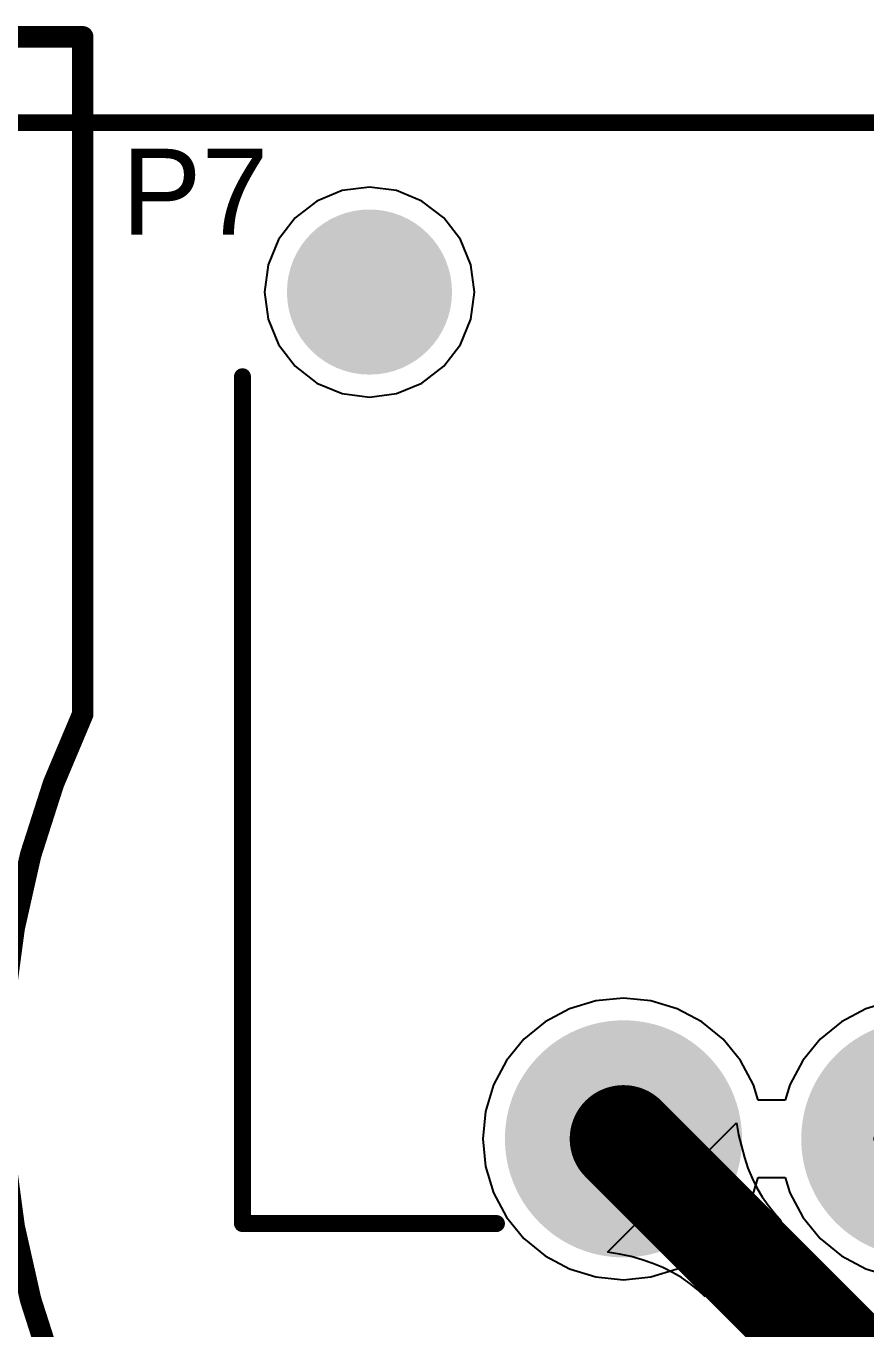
# Model space of a CAD drawing. Header units: inches. Extents: x -0.01 to 3.94, y -0.06 to 4.68.
# Drawn here: x 2.134 to 2.524, y 4.065 to 4.671 of the extents above; entities that cross this region are included whole.
import ezdxf

# ---------------------------------------------------------------- set-up
doc = ezdxf.new("R2010")
doc.units = ezdxf.units.IN
doc.header["$MEASUREMENT"] = 0
for name, color, linetype in [('Board outline', 6, 'Continuous'), ('Bottom Layer', 5, 'Continuous'), ('Bottom Solder', 6, 'Continuous'), ('Int1 -GND)', 16, 'Continuous'), ('Int2 -PWR)', 76, 'Continuous'), ('Multi-Layer', 9, 'Continuous'), ('Pad Holes', 156, 'Continuous'), ('Top Courtyard', 56, 'Continuous'), ('Top Layer', 1, 'Continuous'), ('Top Overlay', 2, 'Continuous'), ('Top Solder', 216, 'Continuous')]:
    doc.layers.add(name, color=color, linetype=linetype)
doc.styles.add('Arial', font='', dxfattribs={"height": 0.2})
doc.styles.get('Arial').set_extended_font_data('Arial')

# ---------------------------------------------------------------- blocks, each defined once
blk = doc.blocks.new('B3F23392_877C_4EEC_B1AF_B260E8D92153_550')
at = {"layer": 'Bottom Layer'}
h = blk.add_hatch(color=5, dxfattribs=at)
edge = h.paths.add_edge_path()
edge.add_arc((-0.2559, 0.3937), 0.03642, 0, 360)
h = blk.add_hatch(color=5, dxfattribs=at)
edge = h.paths.add_edge_path()
edge.add_arc((0.25591, 0.3937), 0.03642, 0, 360)
h = blk.add_hatch(color=5, dxfattribs=at)
edge = h.paths.add_edge_path()
edge.add_arc((-0.13779, 0), 0.05315, 0, 360)
h = blk.add_hatch(color=5, dxfattribs=at)
edge = h.paths.add_edge_path()
edge.add_arc((0, 0), 0.05315, 0, 360)
h = blk.add_hatch(color=5, dxfattribs=at)
edge = h.paths.add_edge_path()
edge.add_arc((0.1378, 0), 0.05315, 0, 360)
at = {"layer": 'Bottom Solder'}
h = blk.add_hatch(color=6, dxfattribs=at)
edge = h.paths.add_edge_path()
edge.add_arc((-0.2559, 0.3937), 0.03839, 0, 360)
h = blk.add_hatch(color=6, dxfattribs=at)
edge = h.paths.add_edge_path()
edge.add_arc((0.25591, 0.3937), 0.03839, 0, 360)
h = blk.add_hatch(color=6, dxfattribs=at)
edge = h.paths.add_edge_path()
edge.add_arc((-0.13779, 0), 0.05512, 0, 360)
h = blk.add_hatch(color=6, dxfattribs=at)
edge = h.paths.add_edge_path()
edge.add_arc((0, 0), 0.05512, 0, 360)
h = blk.add_hatch(color=6, dxfattribs=at)
edge = h.paths.add_edge_path()
edge.add_arc((0.1378, 0), 0.05512, 0, 360)
at = {"layer": 'Int1 -GND)'}
h = blk.add_hatch(color=7, dxfattribs=at)
edge = h.paths.add_edge_path()
edge.add_arc((-0.2559, 0.3937), 0.03642, 0, 360)
h = blk.add_hatch(color=7, dxfattribs=at)
edge = h.paths.add_edge_path()
edge.add_arc((0.25591, 0.3937), 0.03642, 0, 360)
h = blk.add_hatch(color=7, dxfattribs=at)
edge = h.paths.add_edge_path()
edge.add_arc((-0.13779, 0), 0.05315, 0, 360)
h = blk.add_hatch(color=7, dxfattribs=at)
edge = h.paths.add_edge_path()
edge.add_arc((0, 0), 0.05315, 0, 360)
h = blk.add_hatch(color=7, dxfattribs=at)
edge = h.paths.add_edge_path()
edge.add_arc((0.1378, 0), 0.05315, 0, 360)
at = {"layer": 'Int2 -PWR)'}
h = blk.add_hatch(color=7, dxfattribs=at)
edge = h.paths.add_edge_path()
edge.add_arc((-0.2559, 0.3937), 0.03642, 0, 360)
h = blk.add_hatch(color=7, dxfattribs=at)
edge = h.paths.add_edge_path()
edge.add_arc((0.25591, 0.3937), 0.03642, 0, 360)
h = blk.add_hatch(color=7, dxfattribs=at)
edge = h.paths.add_edge_path()
edge.add_arc((-0.13779, 0), 0.05315, 0, 360)
h = blk.add_hatch(color=7, dxfattribs=at)
edge = h.paths.add_edge_path()
edge.add_arc((0, 0), 0.05315, 0, 360)
h = blk.add_hatch(color=7, dxfattribs=at)
edge = h.paths.add_edge_path()
edge.add_arc((0.1378, 0), 0.05315, 0, 360)
at = {"layer": 'Multi-Layer'}
h = blk.add_hatch(color=9, dxfattribs=at)
edge = h.paths.add_edge_path()
edge.add_arc((-0.2559, 0.3937), 0.03642, 0, 360)
h = blk.add_hatch(color=9, dxfattribs=at)
edge = h.paths.add_edge_path()
edge.add_arc((0.25591, 0.3937), 0.03642, 0, 360)
h = blk.add_hatch(color=9, dxfattribs=at)
edge = h.paths.add_edge_path()
edge.add_arc((-0.13779, 0), 0.05315, 0, 360)
h = blk.add_hatch(color=9, dxfattribs=at)
edge = h.paths.add_edge_path()
edge.add_arc((0, 0), 0.05315, 0, 360)
h = blk.add_hatch(color=9, dxfattribs=at)
edge = h.paths.add_edge_path()
edge.add_arc((0.1378, 0), 0.05315, 0, 360)
at = {"layer": 'Pad Holes'}
h = blk.add_hatch(color=7, dxfattribs=at)
edge = h.paths.add_edge_path()
edge.add_arc((-0.2559, 0.3937), 0.01969, 0, 360)
h = blk.add_hatch(color=7, dxfattribs=at)
edge = h.paths.add_edge_path()
edge.add_arc((0.25591, 0.3937), 0.01969, 0, 360)
h = blk.add_hatch(color=7, dxfattribs=at)
edge = h.paths.add_edge_path()
edge.add_arc((-0.13779, 0), 0.03346, 0, 360)
h = blk.add_hatch(color=7, dxfattribs=at)
edge = h.paths.add_edge_path()
edge.add_arc((0, 0), 0.03346, 0, 360)
h = blk.add_hatch(color=7, dxfattribs=at)
edge = h.paths.add_edge_path()
edge.add_arc((0.1378, 0), 0.03346, 0, 360)
at = {"layer": 'Top Layer'}
h = blk.add_hatch(color=1, dxfattribs=at)
edge = h.paths.add_edge_path()
edge.add_arc((-0.2559, 0.3937), 0.03642, 0, 360)
h = blk.add_hatch(color=1, dxfattribs=at)
edge = h.paths.add_edge_path()
edge.add_arc((0.25591, 0.3937), 0.03642, 0, 360)
h = blk.add_hatch(color=1, dxfattribs=at)
edge = h.paths.add_edge_path()
edge.add_arc((-0.13779, 0), 0.05315, 0, 360)
h = blk.add_hatch(color=1, dxfattribs=at)
edge = h.paths.add_edge_path()
edge.add_arc((0, 0), 0.05315, 0, 360)
h = blk.add_hatch(color=1, dxfattribs=at)
edge = h.paths.add_edge_path()
edge.add_arc((0.1378, 0), 0.05315, 0, 360)
at = {"layer": 'Top Solder'}
h = blk.add_hatch(color=216, dxfattribs=at)
edge = h.paths.add_edge_path()
edge.add_arc((-0.2559, 0.3937), 0.03839, 0, 360)
h = blk.add_hatch(color=216, dxfattribs=at)
edge = h.paths.add_edge_path()
edge.add_arc((0.25591, 0.3937), 0.03839, 0, 360)
h = blk.add_hatch(color=216, dxfattribs=at)
edge = h.paths.add_edge_path()
edge.add_arc((-0.13779, 0), 0.05512, 0, 360)
h = blk.add_hatch(color=216, dxfattribs=at)
edge = h.paths.add_edge_path()
edge.add_arc((0, 0), 0.05512, 0, 360)
h = blk.add_hatch(color=216, dxfattribs=at)
edge = h.paths.add_edge_path()
edge.add_arc((0.1378, 0), 0.05512, 0, 360)
at = {"layer": 'Top Courtyard'}
for points in [[(0, -0.01968, 0.00394, 0.00394, 0), (0, 0.01969, 0.00394, 0.00394, 0)], [(-0.01968, 0, 0.00394, 0.00394, 0), (0.01969, 0, 0.00394, 0.00394, 0)]]:
    blk.add_lwpolyline(points, format="xyseb", dxfattribs=at)
for points in [[(-0.00098, 0.01969, 0.00197, 0.00197, 1), (0.00098, 0.01969, 0.00197, 0.00197, 1)], [(-0.02067, 0, 0.00197, 0.00197, 1), (-0.0187, 0, 0.00197, 0.00197, 1)], [(0.0187, 0, 0.00197, 0.00197, 1), (0.02067, 0, 0.00197, 0.00197, 1)], [(-0.00098, -0.01968, 0.00197, 0.00197, 1), (0.00098, -0.01968, 0.00197, 0.00197, 1)]]:
    blk.add_lwpolyline(points, format="xyseb", close=True, dxfattribs=at)
at = {"layer": 'Top Overlay'}
for points in [[(-0.31496, -0.03937, 0.00787, 0.00787, 0), (-0.31496, 0.35433, 0.00787, 0.00787, 0)], [(0.31496, -0.03937, 0.00787, 0.00787, 0), (0.31496, 0.35433, 0.00787, 0.00787, 0)], [(-0.31496, -0.03937, 0.00787, 0.00787, 0), (-0.19685, -0.03937, 0.00787, 0.00787, 0)], [(0.19685, -0.03937, 0.00787, 0.00787, 0), (0.31496, -0.03937, 0.00787, 0.00787, 0)]]:
    blk.add_lwpolyline(points, format="xyseb", dxfattribs=at)
for points in [[(-0.31693, 0.35433, 0.00394, 0.00394, 1), (-0.31299, 0.35433, 0.00394, 0.00394, 1)], [(0.31299, 0.35433, 0.00394, 0.00394, 1), (0.31693, 0.35433, 0.00394, 0.00394, 1)], [(-0.31693, -0.03937, 0.00394, 0.00394, 1), (-0.31299, -0.03937, 0.00394, 0.00394, 1)], [(-0.31693, -0.03937, 0.00394, 0.00394, 1), (-0.31299, -0.03937, 0.00394, 0.00394, 1)], [(-0.19882, -0.03937, 0.00394, 0.00394, 1), (-0.19488, -0.03937, 0.00394, 0.00394, 1)], [(0.19488, -0.03937, 0.00394, 0.00394, 1), (0.19882, -0.03937, 0.00394, 0.00394, 1)], [(0.31299, -0.03937, 0.00394, 0.00394, 1), (0.31693, -0.03937, 0.00394, 0.00394, 1)], [(0.31299, -0.03937, 0.00394, 0.00394, 1), (0.31693, -0.03937, 0.00394, 0.00394, 1)]]:
    blk.add_lwpolyline(points, format="xyseb", close=True, dxfattribs=at)
blk = doc.blocks.new('9044FB30_693E_4780_9B0B_95C5421D70E8_551')
at = {"layer": 'Top Overlay'}
for points in [[(-0.32675, 0.23575, 0.01, 0.01, 0), (0.32679, 0.23575, 0.01, 0.01, 0)], [(0.32679, -0.07921, 0.01, 0.01, 0), (0.32679, 0.23575, 0.01, 0.01, 0)], [(0.32679, -0.41682, 0.01, 0.01, -0.225259), (0.32679, -0.07921, 0.01, 0.01, 0)]]:
    blk.add_lwpolyline(points, format="xyseb", dxfattribs=at)
for points in [[(0.32429, 0.23575, 0.005, 0.005, 1), (0.32929, 0.23575, 0.005, 0.005, 1)], [(0.32429, 0.23575, 0.005, 0.005, 1), (0.32929, 0.23575, 0.005, 0.005, 1)], [(0.32429, -0.07921, 0.005, 0.005, 1), (0.32929, -0.07921, 0.005, 0.005, 1)], [(0.32429, -0.07921, 0.005, 0.005, 1), (0.32929, -0.07921, 0.005, 0.005, 1)]]:
    blk.add_lwpolyline(points, format="xyseb", close=True, dxfattribs=at)

msp = doc.modelspace()

# ---------------------------------------------------------------- linework, layer by layer
at = {"layer": 'Board outline'}
msp.add_lwpolyline([(0, 4.62598, 0.00787, 0.00787, 0), (3.93701, 4.62598, 0.00787, 0.00787, 0)], format="xyseb", dxfattribs=at)
at = {"layer": 'Int1 -GND)'}
for p, q in [((0, 4.62598), (3.93701, 4.62598)), ((2.28067, 4.59442), (2.26889, 4.58954)), ((2.29331, 4.59608), (2.28067, 4.59442)), ((2.30595, 4.59442), (2.29331, 4.59608)), ((2.31772, 4.58954), (2.30595, 4.59442)), ((2.26889, 4.58954), (2.25878, 4.58178)), ((2.32784, 4.58178), (2.31772, 4.58954)), ((2.25878, 4.58178), (2.25101, 4.57166)), ((2.3356, 4.57166), (2.32784, 4.58178)), ((2.25101, 4.57166), (2.24614, 4.55988)), ((2.34048, 4.55988), (2.3356, 4.57166)), ((2.24614, 4.55988), (2.24447, 4.54724)), ((2.34214, 4.54724), (2.34048, 4.55988)), ((2.24447, 4.54724), (2.24614, 4.5346)), ((2.34048, 4.5346), (2.34214, 4.54724)), ((2.24614, 4.5346), (2.25101, 4.52283)), ((2.3356, 4.52283), (2.34048, 4.5346)), ((2.25101, 4.52283), (2.25878, 4.51271)), ((2.32784, 4.51271), (2.3356, 4.52283)), ((2.25878, 4.51271), (2.26889, 4.50495)), ((2.31772, 4.50495), (2.32784, 4.51271)), ((2.26889, 4.50495), (2.28067, 4.50007)), ((2.30595, 4.50007), (2.31772, 4.50495)), ((2.28067, 4.50007), (2.29331, 4.49841)), ((2.29331, 4.49841), (2.30595, 4.50007)), ((2.39865, 4.21775), (2.38636, 4.21402)), ((2.41142, 4.21901), (2.39865, 4.21775)), ((2.42419, 4.21775), (2.41142, 4.21901)), ((2.43647, 4.21402), (2.42419, 4.21775)), ((2.53644, 4.21775), (2.52416, 4.21402)), ((2.38636, 4.21402), (2.37505, 4.20797)), ((2.44779, 4.20797), (2.43647, 4.21402)), ((2.52416, 4.21402), (2.51284, 4.20797)), ((2.37505, 4.20797), (2.36513, 4.19983)), ((2.45771, 4.19983), (2.44779, 4.20797)), ((2.51284, 4.20797), (2.50292, 4.19983)), ((2.36513, 4.19983), (2.35699, 4.18991)), ((2.46585, 4.18991), (2.45771, 4.19983)), ((2.50292, 4.19983), (2.49478, 4.18991)), ((2.35699, 4.18991), (2.35094, 4.17859)), ((2.4719, 4.17859), (2.46585, 4.18991)), ((2.49478, 4.18991), (2.48873, 4.17859)), ((2.35094, 4.17859), (2.34721, 4.16631)), ((2.47404, 4.17152), (2.4719, 4.17859)), ((2.48873, 4.17859), (2.48658, 4.17152)), ((2.48658, 4.17152), (2.47404, 4.17152)), ((2.34721, 4.16631), (2.34595, 4.15354)), ((2.34595, 4.15354), (2.34721, 4.14077)), ((2.34721, 4.14077), (2.35094, 4.12849)), ((2.4719, 4.12849), (2.47404, 4.13556)), ((2.47404, 4.13556), (2.48658, 4.13556)), ((2.48658, 4.13556), (2.48873, 4.12849)), ((2.35094, 4.12849), (2.35699, 4.11717)), ((2.46585, 4.11717), (2.4719, 4.12849)), ((2.48873, 4.12849), (2.49478, 4.11717)), ((2.35699, 4.11717), (2.36513, 4.10725)), ((2.45771, 4.10725), (2.46585, 4.11717)), ((2.49478, 4.11717), (2.50292, 4.10725)), ((2.36513, 4.10725), (2.37505, 4.09911)), ((2.44779, 4.09911), (2.45771, 4.10725)), ((2.50292, 4.10725), (2.51284, 4.09911)), ((2.37505, 4.09911), (2.38636, 4.09306)), ((2.43647, 4.09306), (2.44779, 4.09911)), ((2.51284, 4.09911), (2.52416, 4.09306)), ((2.38636, 4.09306), (2.39865, 4.08934)), ((2.39865, 4.08934), (2.41142, 4.08808)), ((2.41142, 4.08808), (2.42419, 4.08934)), ((2.42419, 4.08934), (2.43647, 4.09306)), ((2.52416, 4.09306), (2.53644, 4.08934))]:
    msp.add_line(p, q, dxfattribs=at)
at = {"layer": 'Int2 -PWR)'}
for p, q in [((0, 4.62598), (3.93701, 4.62598)), ((2.28067, 4.59442), (2.26889, 4.58954)), ((2.29331, 4.59608), (2.28067, 4.59442)), ((2.30595, 4.59442), (2.29331, 4.59608)), ((2.31772, 4.58954), (2.30595, 4.59442)), ((2.26889, 4.58954), (2.25878, 4.58178)), ((2.32784, 4.58178), (2.31772, 4.58954)), ((2.25878, 4.58178), (2.25101, 4.57166)), ((2.3356, 4.57166), (2.32784, 4.58178)), ((2.25101, 4.57166), (2.24614, 4.55988)), ((2.34048, 4.55988), (2.3356, 4.57166)), ((2.24614, 4.55988), (2.24447, 4.54724)), ((2.34214, 4.54724), (2.34048, 4.55988)), ((2.24447, 4.54724), (2.24614, 4.5346)), ((2.34048, 4.5346), (2.34214, 4.54724)), ((2.24614, 4.5346), (2.25101, 4.52283)), ((2.3356, 4.52283), (2.34048, 4.5346)), ((2.25101, 4.52283), (2.25878, 4.51271)), ((2.32784, 4.51271), (2.3356, 4.52283)), ((2.25878, 4.51271), (2.26889, 4.50495)), ((2.31772, 4.50495), (2.32784, 4.51271)), ((2.26889, 4.50495), (2.28067, 4.50007)), ((2.30595, 4.50007), (2.31772, 4.50495)), ((2.28067, 4.50007), (2.29331, 4.49841)), ((2.29331, 4.49841), (2.30595, 4.50007)), ((2.39865, 4.21775), (2.38636, 4.21402)), ((2.41142, 4.21901), (2.39865, 4.21775)), ((2.42419, 4.21775), (2.41142, 4.21901)), ((2.43647, 4.21402), (2.42419, 4.21775)), ((2.53644, 4.21775), (2.52416, 4.21402)), ((2.38636, 4.21402), (2.37505, 4.20797)), ((2.44779, 4.20797), (2.43647, 4.21402)), ((2.52416, 4.21402), (2.51284, 4.20797)), ((2.37505, 4.20797), (2.36513, 4.19983)), ((2.45771, 4.19983), (2.44779, 4.20797)), ((2.51284, 4.20797), (2.50292, 4.19983)), ((2.36513, 4.19983), (2.35699, 4.18991)), ((2.46585, 4.18991), (2.45771, 4.19983)), ((2.50292, 4.19983), (2.49478, 4.18991)), ((2.35699, 4.18991), (2.35094, 4.17859)), ((2.4719, 4.17859), (2.46585, 4.18991)), ((2.49478, 4.18991), (2.48873, 4.17859)), ((2.35094, 4.17859), (2.34721, 4.16631)), ((2.47404, 4.17152), (2.4719, 4.17859)), ((2.48873, 4.17859), (2.48658, 4.17152)), ((2.48658, 4.17152), (2.47404, 4.17152)), ((2.34721, 4.16631), (2.34595, 4.15354)), ((2.34595, 4.15354), (2.34721, 4.14077)), ((2.34721, 4.14077), (2.35094, 4.12849)), ((2.4719, 4.12849), (2.47404, 4.13556)), ((2.47404, 4.13556), (2.48658, 4.13556)), ((2.48658, 4.13556), (2.48873, 4.12849)), ((2.35094, 4.12849), (2.35699, 4.11717)), ((2.46585, 4.11717), (2.4719, 4.12849)), ((2.48873, 4.12849), (2.49478, 4.11717)), ((2.35699, 4.11717), (2.36513, 4.10725)), ((2.45771, 4.10725), (2.46585, 4.11717)), ((2.49478, 4.11717), (2.50292, 4.10725)), ((2.36513, 4.10725), (2.37505, 4.09911)), ((2.44779, 4.09911), (2.45771, 4.10725)), ((2.50292, 4.10725), (2.51284, 4.09911)), ((2.37505, 4.09911), (2.38636, 4.09306)), ((2.43647, 4.09306), (2.44779, 4.09911)), ((2.51284, 4.09911), (2.52416, 4.09306)), ((2.38636, 4.09306), (2.39865, 4.08934)), ((2.39865, 4.08934), (2.41142, 4.08808)), ((2.41142, 4.08808), (2.42419, 4.08934)), ((2.42419, 4.08934), (2.43647, 4.09306)), ((2.52416, 4.09306), (2.53644, 4.08934))]:
    msp.add_line(p, q, dxfattribs=at)
at = {"layer": 'Top Layer'}
for p, q in [((2.40393, 4.10092), (2.46404, 4.16103)), ((2.46404, 4.16103), (2.46498, 4.15538)), ((2.46498, 4.15538), (2.46763, 4.14481)), ((2.46763, 4.14481), (2.46933, 4.13989)), ((2.46933, 4.13989), (2.47128, 4.13522)), ((2.47128, 4.13522), (2.47348, 4.13079)), ((2.47348, 4.13079), (2.47594, 4.1266)), ((2.47594, 4.1266), (2.47864, 4.12266)), ((2.47864, 4.12266), (2.4816, 4.11896)), ((2.48481, 4.1155), (2.44945, 4.08015)), ((2.4816, 4.11896), (2.48481, 4.1155)), ((2.40958, 4.09998), (2.40393, 4.10092)), ((2.41499, 4.09878), (2.40958, 4.09998)), ((2.42015, 4.09733), (2.41499, 4.09878)), ((2.42507, 4.09563), (2.42015, 4.09733)), ((2.42974, 4.09368), (2.42507, 4.09563)), ((2.43417, 4.09147), (2.42974, 4.09368)), ((2.43836, 4.08902), (2.43417, 4.09147)), ((2.4423, 4.08631), (2.43836, 4.08902)), ((2.446, 4.08336), (2.4423, 4.08631)), ((2.44945, 4.08015), (2.446, 4.08336))]:
    msp.add_line(p, q, dxfattribs=at)
msp.add_lwpolyline([(2.41142, 4.15354, 0.05, 0.05, 0), (2.76615, 3.79881, 0.05, 0.05, 0)], format="xyseb", dxfattribs=at)
msp.add_lwpolyline([(2.39892, 4.15354, 0.025, 0.025, 1), (2.42392, 4.15354, 0.025, 0.025, 1)], format="xyseb", close=True, dxfattribs=at)

# ---------------------------------------------------------------- block references
for name, p in [('9044FB30_693E_4780_9B0B_95C5421D70E8_551', (1.83315, 4.43016)), ('B3F23392_877C_4EEC_B1AF_B260E8D92153_550', (2.54921, 4.15354))]:
    msp.add_blockref(name, p)

# ---------------------------------------------------------------- texts
at = {"layer": 'Top Overlay', "style": 'Arial'}
msp.add_text('P7', height=0.04, dxfattribs=at).set_placement((2.17795, 4.57386))

doc.saveas('drawing.dxf')
